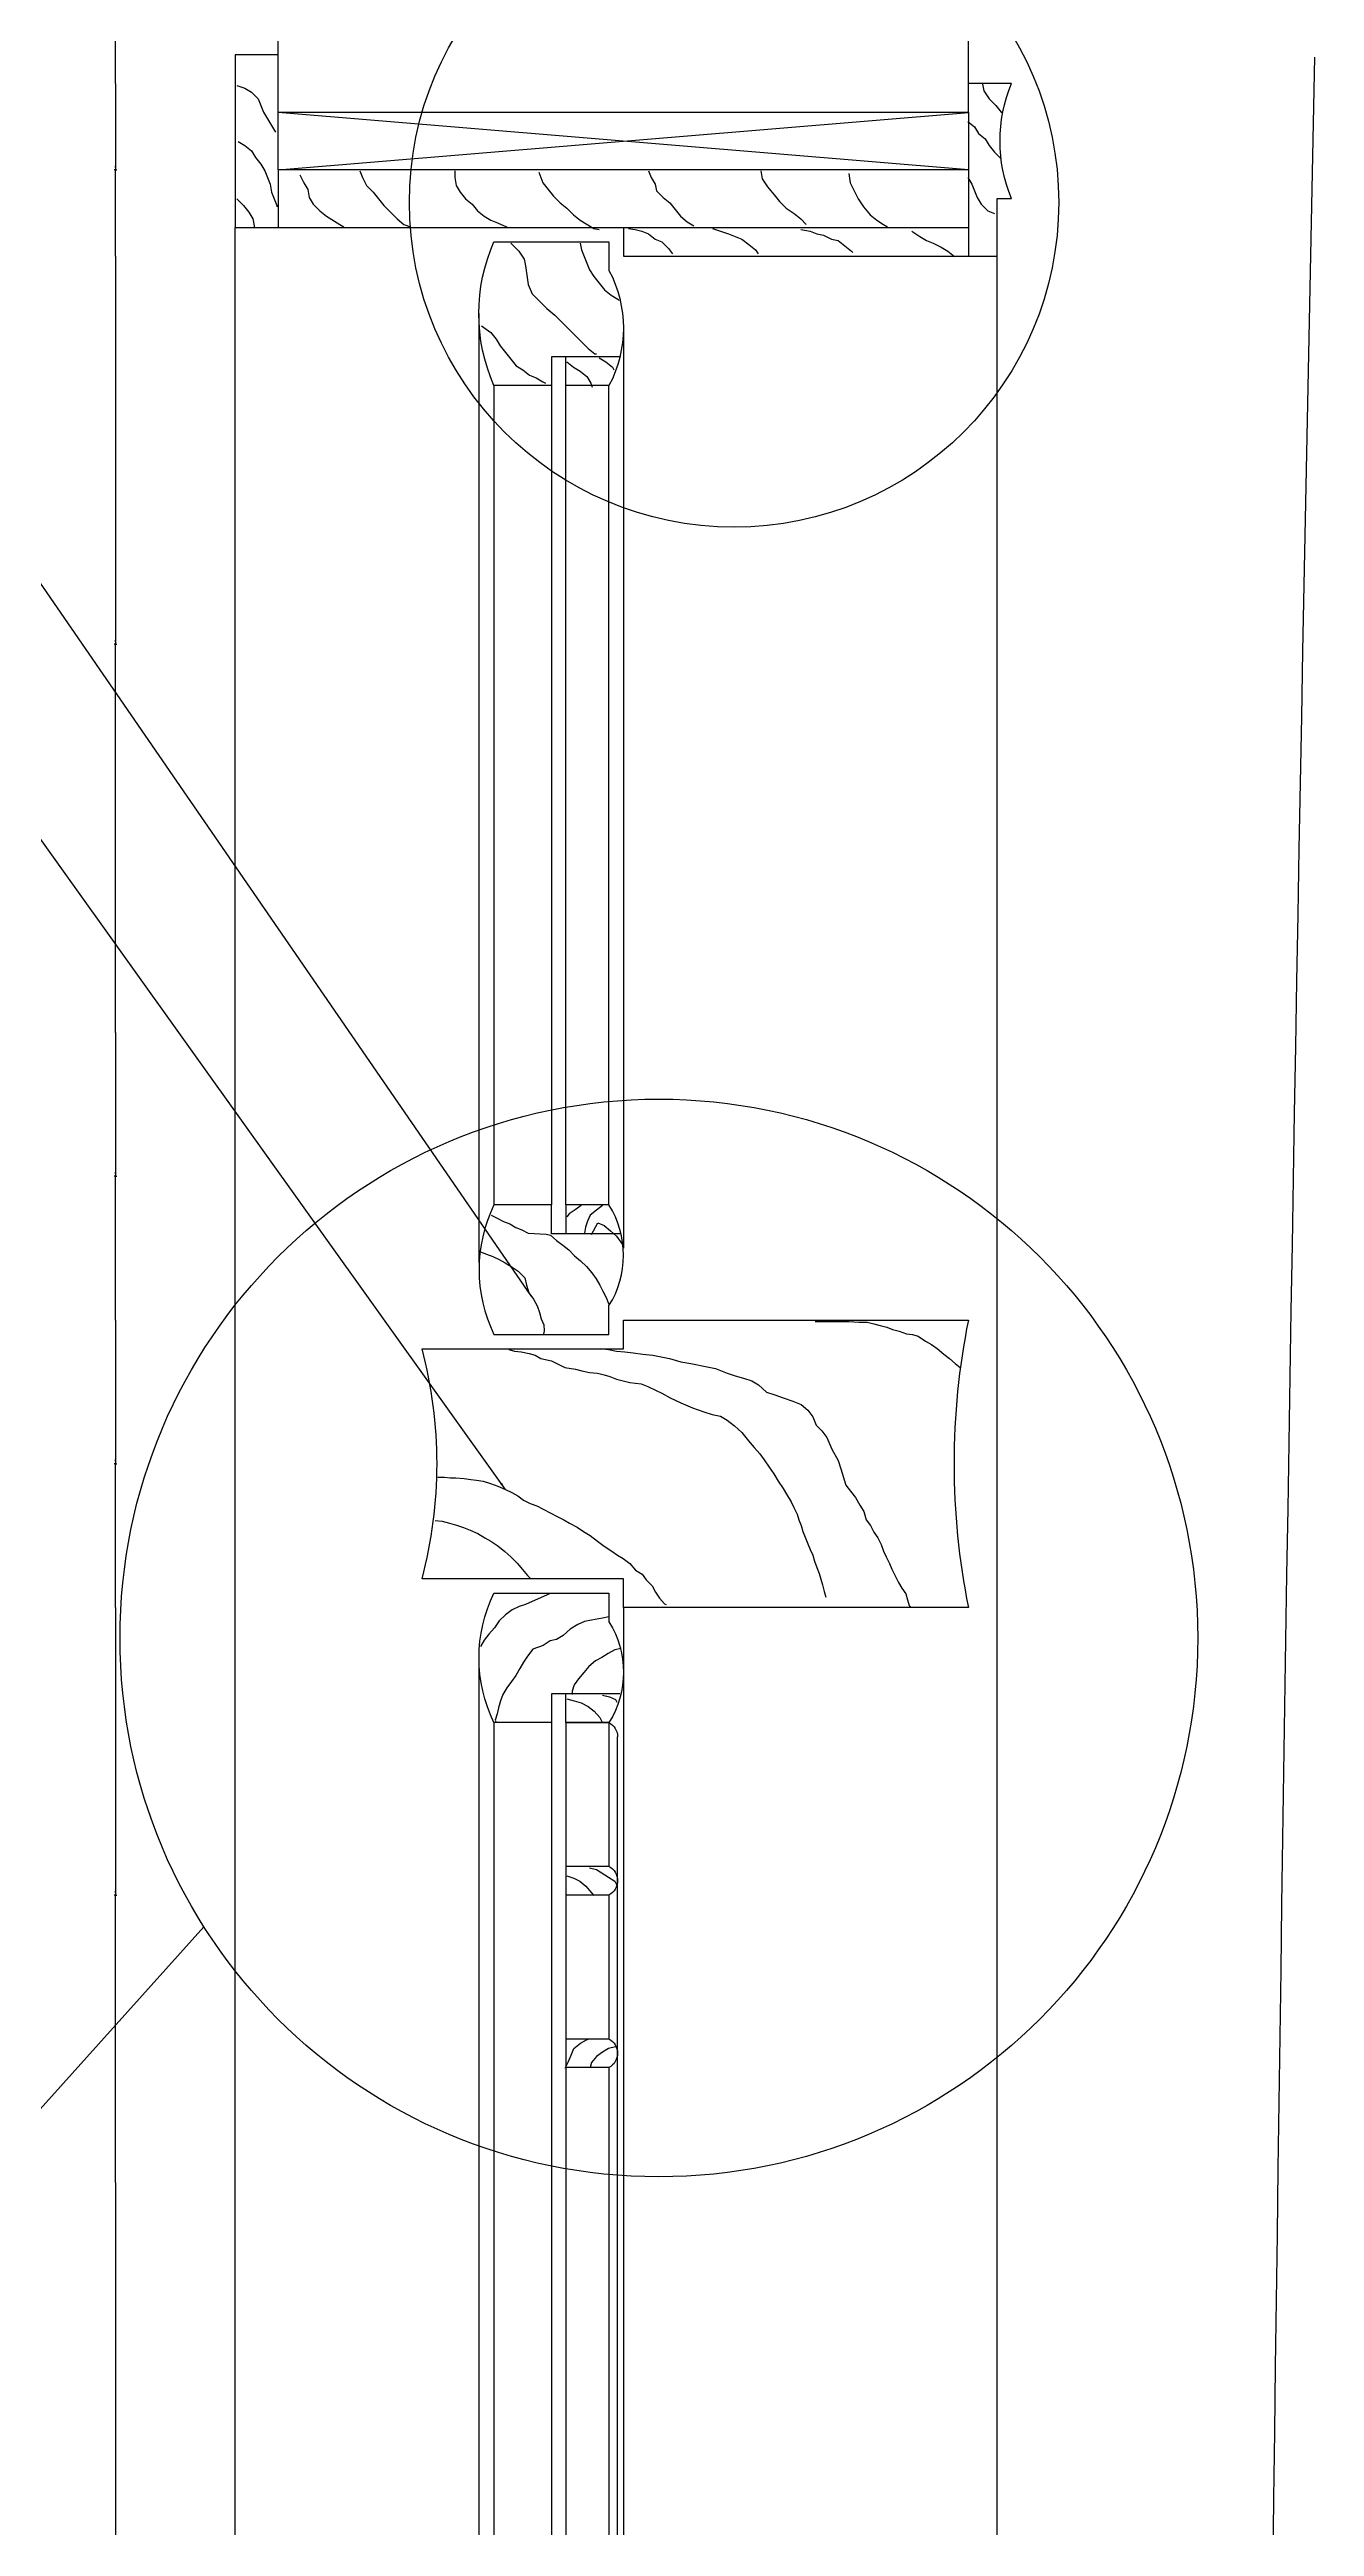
# Model space of a CAD drawing. Header units: metres. Extents: x 196 to 5438, y 102 to 7180.
# Drawn here: x 4385 to 4825, y 5025 to 5886 of the extents above; entities that cross this region are included whole.
import ezdxf

# ---------------------------------------------------------------- set-up
doc = ezdxf.new("R2010")
doc.units = ezdxf.units.M
for name, color, linetype in [('2', 2, 'Continuous'), ('3', 3, 'Continuous'), ('4', 4, 'Continuous'), ('7', 7, 'Continuous'), ('BH', 3, 'Continuous'), ('DIM', 3, 'Continuous')]:
    doc.layers.add(name, color=color, linetype=linetype)
doc.dimstyles.get("Standard").update_dxf_attribs({"dimtxt": 2.5, "dimasz": 2.5, "dimexe": 1.25, "dimexo": 0.625, "dimtad": 1, "dimcen": 2.5, "dimazin": 3, "dimtfac": 1, "dimtmove": 0, "dimatfit": 3})

# ---------------------------------------------------------------- blocks, each defined once
blk = doc.blocks.new('*D28')
for p, q in [((4408.19, 5144.16), (4408.19, 4494.16)), ((4407.94, 4494.16), (4407.69, 4494.16)), ((4408.19, 3844.16), (4408.19, 4494.16)), ((4408.19, 4494.16), (4408.19, 4494.16)), ((4408.44, 4494.16), (4408.69, 4494.16))]:
    blk.add_line(p, q)
at = {"layer": 'Defpoints'}
for p in [(4408.19, 5144.16), (4408.19, 4494.16), (4408.19, 3844.16)]:
    blk.add_point(p, dxfattribs=at)
at = {"layer": 'DIM', "insert": (4408.19, 4495.285), "char_height": 1, "attachment_point": 5}
blk.add_mtext('0', dxfattribs=at)
blk = doc.blocks.new('*D49')
for p, q in [((4408.19, 5814.16), (4408.19, 5679.16)), ((4407.94, 5679.16), (4407.69, 5679.16)), ((4408.19, 5544.16), (4408.19, 5679.16)), ((4408.19, 5679.16), (4408.19, 5679.16)), ((4408.44, 5679.16), (4408.69, 5679.16))]:
    blk.add_line(p, q)
at = {"layer": 'Defpoints'}
for p in [(4408.19, 5814.16), (4408.19, 5679.16), (4408.19, 5544.16)]:
    blk.add_point(p, dxfattribs=at)
at = {"layer": 'DIM', "insert": (4408.19, 5680.285), "char_height": 1, "attachment_point": 5}
blk.add_mtext('0', dxfattribs=at)
blk = doc.blocks.new('*D50')
for p, q in [((4408.19, 5544.16), (4408.19, 5494.16)), ((4407.94, 5494.16), (4407.69, 5494.16)), ((4408.19, 5444.16), (4408.19, 5494.16)), ((4408.19, 5494.16), (4408.19, 5494.16)), ((4408.44, 5494.16), (4408.69, 5494.16))]:
    blk.add_line(p, q)
at = {"layer": 'Defpoints'}
for p in [(4408.19, 5544.16), (4408.19, 5494.16), (4408.19, 5444.16)]:
    blk.add_point(p, dxfattribs=at)
at = {"layer": 'DIM', "insert": (4408.19, 5495.285), "char_height": 1, "attachment_point": 5}
blk.add_mtext('0', dxfattribs=at)
blk = doc.blocks.new('*D51')
for p, q in [((4408.19, 5444.16), (4408.19, 5394.16)), ((4407.94, 5394.16), (4407.69, 5394.16)), ((4408.19, 5344.16), (4408.19, 5394.16)), ((4408.19, 5394.16), (4408.19, 5394.16)), ((4408.44, 5394.16), (4408.69, 5394.16))]:
    blk.add_line(p, q)
at = {"layer": 'Defpoints'}
for p in [(4408.19, 5444.16), (4408.19, 5394.16), (4408.19, 5344.16)]:
    blk.add_point(p, dxfattribs=at)
at = {"layer": 'DIM', "insert": (4408.19, 5395.285), "char_height": 1, "attachment_point": 5}
blk.add_mtext('0', dxfattribs=at)
blk = doc.blocks.new('*D52')
for p, q in [((4408.19, 5344.16), (4408.19, 5244.16)), ((4407.94, 5244.16), (4407.69, 5244.16)), ((4408.19, 5144.16), (4408.19, 5244.16)), ((4408.19, 5244.16), (4408.19, 5244.16)), ((4408.44, 5244.16), (4408.69, 5244.16))]:
    blk.add_line(p, q)
at = {"layer": 'Defpoints'}
for p in [(4408.19, 5344.16), (4408.19, 5244.16), (4408.19, 5144.16)]:
    blk.add_point(p, dxfattribs=at)
at = {"layer": 'DIM', "insert": (4408.19, 5245.285), "char_height": 1, "attachment_point": 5}
blk.add_mtext('0', dxfattribs=at)
blk = doc.blocks.new('*D55')
for p, q in [((4408.19, 5934.16), (4408.19, 5904.16)), ((4407.94, 5904.16), (4407.69, 5904.16)), ((4408.19, 5874.16), (4408.19, 5904.16)), ((4408.19, 5904.16), (4408.19, 5904.16)), ((4408.44, 5904.16), (4408.69, 5904.16))]:
    blk.add_line(p, q)
at = {"layer": 'Defpoints'}
for p in [(4408.19, 5934.16), (4408.19, 5904.16), (4408.19, 5874.16)]:
    blk.add_point(p, dxfattribs=at)
at = {"layer": 'DIM', "insert": (4408.19, 5905.285), "char_height": 1, "attachment_point": 5}
blk.add_mtext('0', dxfattribs=at)
blk = doc.blocks.new('*D56')
for p, q in [((4408.19, 5874.16), (4408.19, 5844.16)), ((4407.94, 5844.16), (4407.69, 5844.16)), ((4408.19, 5814.16), (4408.19, 5844.16)), ((4408.19, 5844.16), (4408.19, 5844.16)), ((4408.44, 5844.16), (4408.69, 5844.16))]:
    blk.add_line(p, q)
at = {"layer": 'Defpoints'}
for p in [(4408.19, 5874.16), (4408.19, 5844.16), (4408.19, 5814.16)]:
    blk.add_point(p, dxfattribs=at)
at = {"layer": 'DIM', "insert": (4408.19, 5845.285), "char_height": 1, "attachment_point": 5}
blk.add_mtext('0', dxfattribs=at)

msp = doc.modelspace()

# ---------------------------------------------------------------- hatches: boundary and pattern name
at = {"layer": 'BH'}
h = msp.add_hatch(dxfattribs=at)
h.set_pattern_fill('ANSI31', scale=500)
h.paths.add_polyline_path([(4704.81, 6144.16), (4478.05, 6144.16, -0.17), (4536.23, 5904.69, -0.45), (4704.81, 5910.95)])
h.paths.add_polyline_path([(4478.05, 6144.16), (4464.81, 6144.16), (4464.81, 5864.16), (4514.84, 5864.16, -0.1), (4536.23, 5904.69, 0.17)])
h.paths.add_polyline_path([(4704.81, 5864.16), (4704.81, 5910.95, 0.58), (4514.84, 5864.16)])

# ---------------------------------------------------------------- linework, layer by layer
at = {"layer": '2'}
for p, q in [((4464.81, 5864.16), (4464.81, 6144.16)), ((4704.81, 5864.16), (4704.81, 6144.16)), ((4704.81, 5864.16), (4464.81, 5864.16))]:
    msp.add_line(p, q, dxfattribs=at)
at = {"layer": '3'}
for p, q in [((4559.81, 5769.16), (4559.81, 5484.16)), ((4564.81, 5484.16), (4564.81, 5769.16)), ((4559.81, 5304.16), (4559.81, 3884.16)), ((4564.81, 5304.16), (4564.81, 3884.16)), ((4579.81, 5304.16), (4579.81, 5254.16)), ((4579.81, 5244.16), (4579.81, 5194.16)), ((4579.81, 5184.16), (4579.81, 4719.16))]:
    msp.add_line(p, q, dxfattribs=at)
msp.add_arc((105577.31, 3772.85), 100774.25, 178.8, 180.47, dxfattribs=at)
at = {"layer": '4'}
for p, q in [((4464.81, 5844.16), (4464.81, 5824.16)), ((4704.81, 5844.16), (4704.81, 5814.16)), ((4449.81, 3814.16), (4449.81, 5824.16)), ((4714.81, 3844.16), (4714.81, 5814.16)), ((4539.81, 5769.16), (4539.81, 5484.16)), ((4579.81, 5484.16), (4579.81, 5769.16)), ((4539.81, 5304.16), (4539.81, 3884.16))]:
    msp.add_line(p, q, dxfattribs=at)
for points in [[(4464.81, 5884.16), (4449.81, 5884.16), (4449.81, 5824.16), (4584.81, 5824.16), (4584.81, 5814.16), (4704.81, 5814.16), (4714.81, 5814.16), (4714.81, 5834.16), (4719.81, 5834.16, -0.2), (4719.81, 5874.16), (4704.81, 5874.16)], [(4583.62, 5779.16), (4559.81, 5779.16), (4559.81, 5769.16), (4539.81, 5769.16, -0.21), (4539.81, 5819.16), (4579.81, 5819.16), (4579.81, 5809.16, -0.25), (4579.81, 5769.16), (4564.81, 5769.16), (4564.81, 5779.16)], [(4583.62, 5474.16), (4559.81, 5474.16), (4559.81, 5484.16), (4539.81, 5484.16, 0.23), (4539.81, 5439.16), (4579.81, 5439.16), (4579.81, 5449.16, 0.29), (4579.81, 5484.16), (4564.81, 5484.16), (4564.81, 5474.16)], [(4583.62, 5314.16), (4559.81, 5314.16), (4559.81, 5304.16), (4539.81, 5304.16, -0.23), (4539.81, 5349.16), (4579.81, 5349.16), (4579.81, 5339.16, -0.29), (4579.81, 5304.16), (4564.81, 5304.16), (4564.81, 5314.16)], [(4564.81, 5254.16), (4579.81, 5254.16, -0.6), (4579.81, 5244.16), (4564.81, 5244.16)], [(4564.81, 5194.16), (4579.81, 5194.16, -0.6), (4579.81, 5184.16), (4564.81, 5184.16)]]:
    msp.add_lwpolyline(points, format="xyb", dxfattribs=at)
msp.add_lwpolyline([(4704.81, 5864.16), (4704.81, 5844.16), (4464.81, 5844.16), (4464.81, 5864.16)], dxfattribs=at)
msp.add_lwpolyline([(4514.81, 5434.16), (4584.81, 5434.16), (4584.81, 5444.16), (4704.81, 5444.16, 0.1), (4704.81, 5344.16), (4584.81, 5344.16), (4584.81, 5354.16), (4514.81, 5354.16, 0.13)], format="xyb", close=True, dxfattribs=at)
at = {"layer": '7'}
for p, q in [((4584.81, 5824.16), (4704.81, 5824.16)), ((4534.61, 5794.16), (4534.61, 5464.16)), ((4584.81, 5789.16), (4584.81, 5469.16)), ((4584.81, 5344.16), (4584.81, 3844.16)), ((4534.61, 5329.16), (4534.61, 3864.16))]:
    msp.add_line(p, q, dxfattribs=at)
msp.add_lwpolyline([(4564.81, 5304.16), (4579.81, 5304.16, -0.28), (4582.82, 5299.16, -0.28)], format="xyb", dxfattribs=at)
msp.add_lwpolyline([(4582.82, 3889.16), (4582.82, 5299.16)], dxfattribs=at)
at = {"layer": 'BH'}
for p, q in [((4450.41, 5873.51), (4453.2, 5872.58)), ((4453.2, 5872.58), (4455.52, 5871.19)), ((4455.52, 5871.19), (4457.84, 5868.87)), ((4457.84, 5868.87), (4458.77, 5866.55)), ((4458.77, 5866.55), (4459.7, 5864.22)), ((4709.72, 5873.98), (4710.19, 5871.65)), ((4710.19, 5871.65), (4712.05, 5868.87)), ((4712.05, 5868.87), (4714.37, 5866.55)), ((4714.37, 5866.55), (4716.23, 5864.22)), ((4459.7, 5864.22), (4461.1, 5861.9)), ((4461.1, 5861.9), (4463.88, 5857.26)), ((4704.61, 5860.97), (4706.94, 5859.11)), ((4706.94, 5859.11), (4708.33, 5856.79)), ((4716.23, 5864.22), (4716.69, 5863.95)), ((4450.87, 5854.01), (4453.2, 5852.61)), ((4453.2, 5852.61), (4455.52, 5850.76)), ((4455.52, 5850.76), (4456.91, 5848.43)), ((4708.33, 5856.79), (4710.65, 5854.94)), ((4710.65, 5854.94), (4712.05, 5852.61)), ((4712.05, 5852.61), (4713.91, 5850.29)), ((4713.91, 5850.29), (4716.23, 5847.97)), ((4456.91, 5848.43), (4458.77, 5846.11)), ((4458.77, 5846.11), (4460.17, 5843.79)), ((4460.17, 5843.79), (4461.1, 5841.47)), ((4461.1, 5841.47), (4462.03, 5839.15)), ((4472.25, 5842.4), (4473.64, 5839.61)), ((4493.16, 5843.79), (4494.09, 5841.47)), ((4494.09, 5841.47), (4495.49, 5838.68)), ((4526.16, 5843.79), (4526.16, 5841.47)), ((4526.16, 5841.47), (4526.62, 5838.68)), ((4555.44, 5843.33), (4556.83, 5839.61)), ((4593.54, 5843.79), (4594.47, 5841.47)), ((4594.47, 5841.47), (4595.87, 5839.15)), ((4632.58, 5843.79), (4633.04, 5841)), ((4633.04, 5841), (4634.9, 5838.22)), ((4663.25, 5842.86), (4663.72, 5839.61)), ((4704.61, 5841.47), (4706.01, 5839.15)), ((4450.41, 5834.04), (4452.73, 5831.72)), ((4462.03, 5839.15), (4462.49, 5836.36)), ((4462.49, 5836.36), (4463.42, 5834.04)), ((4463.42, 5834.04), (4464.35, 5831.72)), ((4473.64, 5839.61), (4475.04, 5837.29)), ((4475.04, 5837.29), (4475.5, 5834.5)), ((4475.5, 5834.5), (4476.9, 5832.18)), ((4476.9, 5832.18), (4479.22, 5829.86)), ((4495.49, 5838.68), (4497.81, 5836.36)), ((4497.81, 5836.36), (4499.67, 5834.04)), ((4499.67, 5834.04), (4501.53, 5831.72)), ((4526.62, 5838.68), (4528.02, 5836.36)), ((4528.02, 5836.36), (4529.88, 5834.04)), ((4529.88, 5834.04), (4532.2, 5832.18)), ((4532.2, 5832.18), (4534.06, 5829.86)), ((4556.83, 5839.61), (4558.69, 5837.29)), ((4558.69, 5837.29), (4560.55, 5834.97)), ((4560.55, 5834.97), (4562.87, 5832.64)), ((4562.87, 5832.64), (4565.19, 5830.79)), ((4595.87, 5839.15), (4596.33, 5836.82)), ((4596.33, 5836.82), (4598.65, 5834.5)), ((4598.65, 5834.5), (4600.98, 5832.64)), ((4600.98, 5832.64), (4602.84, 5830.32)), ((4634.9, 5838.22), (4637.23, 5835.43)), ((4637.23, 5835.43), (4639.09, 5833.11)), ((4639.09, 5833.11), (4641.41, 5830.79)), ((4663.72, 5839.61), (4665.11, 5836.82)), ((4665.11, 5836.82), (4666.5, 5834.04)), ((4666.5, 5834.04), (4668.36, 5831.25)), ((4706.01, 5839.15), (4707.87, 5834.5)), ((4707.87, 5834.5), (4709.26, 5832.18)), ((4709.26, 5832.18), (4711.58, 5829.86)), ((4452.73, 5831.72), (4454.59, 5829.39)), ((4454.59, 5829.39), (4455.98, 5827.07)), ((4455.98, 5827.07), (4456.45, 5824.75)), ((4456.45, 5824.75), (4456.45, 5824.29)), ((4464.35, 5831.72), (4464.35, 5831.25)), ((4479.22, 5829.86), (4481.54, 5828)), ((4481.54, 5828), (4486.19, 5825.21)), ((4486.19, 5825.21), (4487.59, 5824.29)), ((4501.53, 5831.72), (4503.85, 5829.39)), ((4503.85, 5829.39), (4506.17, 5827.07)), ((4506.17, 5827.07), (4508.5, 5825.21)), ((4508.5, 5825.21), (4510.82, 5824.29)), ((4534.06, 5829.86), (4536.38, 5828)), ((4536.38, 5828), (4538.71, 5826.61)), ((4538.71, 5826.61), (4541.03, 5825.68)), ((4541.03, 5825.68), (4543.35, 5824.75)), ((4543.35, 5824.75), (4544.28, 5824.29)), ((4565.19, 5830.79), (4567.52, 5828.47)), ((4567.52, 5828.47), (4569.84, 5826.61)), ((4569.84, 5826.61), (4574.49, 5823.82)), ((4574.49, 5823.82), (4576.35, 5823.36)), ((4586.57, 5823.82), (4588.9, 5823.36)), ((4588.9, 5823.36), (4591.22, 5822.89)), ((4602.84, 5830.32), (4604.7, 5828)), ((4604.7, 5828), (4607.02, 5826.14)), ((4607.02, 5826.14), (4609.34, 5824.75)), ((4615.85, 5823.82), (4618.64, 5822.89)), ((4641.41, 5830.79), (4644.2, 5828.93)), ((4644.2, 5828.93), (4646.52, 5827.07)), ((4646.52, 5827.07), (4648.38, 5825.21)), ((4646.52, 5823.36), (4649.77, 5822.89)), ((4668.36, 5831.25), (4670.69, 5828.47)), ((4670.69, 5828.47), (4673.01, 5826.61)), ((4673.01, 5826.61), (4675.33, 5825.21)), ((4675.33, 5825.21), (4676.73, 5824.29)), ((4711.58, 5829.86), (4713.91, 5828.93)), ((4545.68, 5818.71), (4548.46, 5815.93)), ((4548.46, 5815.93), (4550.32, 5813.14)), ((4569.84, 5818.71), (4570.31, 5816.39)), ((4570.31, 5816.39), (4572.17, 5811.75)), ((4591.22, 5822.89), (4593.54, 5821.96)), ((4593.54, 5821.96), (4595.87, 5820.11)), ((4595.87, 5820.11), (4598.19, 5819.18)), ((4598.19, 5819.18), (4600.51, 5816.86)), ((4600.51, 5816.86), (4601.91, 5815)), ((4618.64, 5822.89), (4621.43, 5821.96)), ((4621.43, 5821.96), (4623.75, 5821.03)), ((4623.75, 5821.03), (4626.07, 5820.11)), ((4626.07, 5820.11), (4628.4, 5818.25)), ((4628.4, 5818.25), (4630.72, 5816.39)), ((4630.72, 5816.39), (4631.65, 5815)), ((4649.77, 5822.89), (4652.1, 5821.96)), ((4652.1, 5821.96), (4654.42, 5821.5)), ((4654.42, 5821.5), (4657.21, 5820.11)), ((4657.21, 5820.11), (4659.53, 5819.64)), ((4659.53, 5819.64), (4661.86, 5817.78)), ((4661.86, 5817.78), (4664.18, 5815.93)), ((4664.18, 5815.93), (4664.65, 5815.46)), ((4685.09, 5822.89), (4687.88, 5821.03)), ((4687.88, 5821.03), (4690.21, 5819.64)), ((4690.21, 5819.64), (4692.53, 5818.71)), ((4692.53, 5818.71), (4695.32, 5817.32)), ((4695.32, 5817.32), (4697.64, 5815.93)), ((4697.64, 5815.93), (4699.96, 5814.07)), ((4550.32, 5813.14), (4550.79, 5810.82)), ((4550.79, 5810.82), (4551.72, 5804.32)), ((4572.17, 5811.75), (4573.09, 5809.43)), ((4573.09, 5809.43), (4574.49, 5807.1)), ((4574.49, 5807.1), (4576.35, 5804.78)), ((4551.72, 5804.32), (4553.11, 5801.07)), ((4553.11, 5801.07), (4555.9, 5798.28)), ((4555.9, 5798.28), (4558.22, 5795.96)), ((4576.35, 5804.78), (4578.21, 5802.46)), ((4578.21, 5802.46), (4580.53, 5800.6)), ((4580.53, 5800.6), (4582.85, 5799.21)), ((4582.85, 5799.21), (4583.32, 5798.74)), ((4535.45, 5789.92), (4538.71, 5787.6)), ((4558.22, 5795.96), (4561.01, 5793.64)), ((4561.01, 5793.64), (4567.98, 5786.67)), ((4538.71, 5787.6), (4540.56, 5785.28)), ((4540.56, 5785.28), (4541.96, 5782.96)), ((4541.96, 5782.96), (4543.82, 5780.63)), ((4543.82, 5780.63), (4545.68, 5778.31)), ((4567.98, 5786.67), (4570.31, 5784.35)), ((4570.31, 5784.35), (4572.63, 5782.03)), ((4572.63, 5782.03), (4574.95, 5780.17)), ((4545.68, 5778.31), (4547.53, 5775.99)), ((4547.53, 5775.99), (4549.86, 5774.6)), ((4549.86, 5774.6), (4552.18, 5772.74)), ((4552.18, 5772.74), (4554.51, 5771.81)), ((4554.51, 5771.81), (4556.83, 5770.42)), ((4565.19, 5777.38), (4567.52, 5775.52)), ((4567.52, 5775.52), (4569.84, 5774.13)), ((4569.84, 5774.13), (4572.17, 5772.27)), ((4572.17, 5772.27), (4573.56, 5769.95)), ((4574.95, 5780.17), (4575.42, 5780.17)), ((4576.35, 5778.78), (4578.67, 5777.38)), ((4578.67, 5777.38), (4581, 5775.52)), ((4581, 5775.52), (4581.46, 5774.6)), ((4556.83, 5770.42), (4557.76, 5769.95)), ((4573.56, 5769.95), (4574.02, 5768.56)), ((4538.85, 5480.64), (4540.93, 5479.53)), ((4540.93, 5479.53), (4543.14, 5478.43)), ((4565.98, 5481.13), (4565.12, 5480.02)), ((4568.06, 5482.48), (4565.98, 5481.13)), ((4570.15, 5483.95), (4568.06, 5482.48)), ((4573.22, 5480.64), (4572.36, 5478.55)), ((4575.43, 5482.35), (4573.22, 5480.64)), ((4577.52, 5483.95), (4575.43, 5482.35)), ((4543.14, 5478.43), (4545.35, 5477.57)), ((4545.35, 5477.57), (4547.44, 5476.34)), ((4547.44, 5476.34), (4549.53, 5475.48)), ((4549.53, 5475.48), (4551.74, 5474.38)), ((4551.74, 5474.38), (4558, 5473.97)), ((4558, 5473.97), (4559.47, 5473.61)), ((4559.47, 5473.61), (4561.56, 5471.77)), ((4561.56, 5471.77), (4563.77, 5470.18)), ((4563.77, 5470.18), (4565.86, 5468.58)), ((4571.62, 5476.46), (4571.26, 5474.38)), ((4571.26, 5474.38), (4571.26, 5474.26)), ((4572.36, 5478.55), (4571.62, 5476.46)), ((4573.71, 5473.89), (4575.92, 5477.91)), ((4575.92, 5477.91), (4578.13, 5477.05)), ((4578.13, 5477.05), (4580.34, 5475.21)), ((4580.34, 5475.21), (4582.43, 5473.37)), ((4582.43, 5473.37), (4583.9, 5471.28)), ((4583.9, 5471.28), (4584.39, 5470.55)), ((4535.17, 5467.85), (4537.25, 5467.11)), ((4537.25, 5467.11), (4539.46, 5466.25)), ((4539.46, 5466.25), (4541.67, 5465.15)), ((4541.67, 5465.15), (4543.76, 5464.05)), ((4543.76, 5464.05), (4546.09, 5462.57)), ((4546.09, 5462.57), (4548.18, 5461.1)), ((4565.86, 5468.58), (4567.82, 5466.5)), ((4567.82, 5466.5), (4569.91, 5464.78)), ((4569.91, 5464.78), (4571.99, 5462.82)), ((4571.99, 5462.82), (4573.83, 5460.61)), ((4548.18, 5461.1), (4550.51, 5458.77)), ((4550.51, 5458.77), (4551.12, 5456.32)), ((4551.12, 5456.32), (4551.98, 5453.62)), ((4551.98, 5453.62), (4553.58, 5451.41)), ((4573.83, 5460.61), (4575.31, 5458.53)), ((4575.31, 5458.53), (4576.66, 5456.32)), ((4576.66, 5456.32), (4577.64, 5454.23)), ((4577.64, 5454.23), (4578.87, 5452.02)), ((4553.58, 5451.41), (4554.81, 5449.08)), ((4554.81, 5449.08), (4555.67, 5446.75)), ((4555.67, 5446.75), (4556.28, 5444.54)), ((4556.28, 5444.54), (4557.14, 5442.46)), ((4578.87, 5452.02), (4579.6, 5449.94)), ((4579.6, 5449.94), (4579.73, 5449.82)), ((4557.26, 5440.37), (4557.02, 5439.27)), ((4557.14, 5442.46), (4557.26, 5440.37)), ((4651.53, 5443.67), (4663.28, 5443.67)), ((4663.28, 5443.67), (4666.72, 5443.39)), ((4666.72, 5443.39), (4669.59, 5443.39)), ((4669.59, 5443.39), (4671.88, 5442.82)), ((4671.88, 5442.82), (4674.17, 5442.24)), ((4674.17, 5442.24), (4676.46, 5441.67)), ((4676.46, 5441.67), (4678.47, 5440.81)), ((4678.47, 5440.81), (4680.76, 5440.24)), ((4680.76, 5440.24), (4683.34, 5439.38)), ((4683.34, 5439.38), (4685.35, 5439.09)), ((4685.35, 5439.09), (4687.35, 5438.52)), ((4687.35, 5438.52), (4689.93, 5436.8)), ((4689.93, 5436.8), (4691.94, 5435.66)), ((4691.94, 5435.66), (4693.94, 5434.22)), ((4544.93, 5433.94), (4546.93, 5433.37)), ((4546.93, 5433.37), (4549.22, 5433.08)), ((4549.22, 5433.08), (4552.09, 5432.51)), ((4552.09, 5432.51), (4554.1, 5431.93)), ((4554.1, 5431.93), (4556.1, 5430.79)), ((4556.1, 5430.79), (4559.83, 5429.93)), ((4559.83, 5429.93), (4564.41, 5427.64)), ((4564.41, 5427.64), (4568.14, 5427.07)), ((4568.14, 5427.07), (4570.43, 5426.49)), ((4576.74, 5434.22), (4579.6, 5433.94)), ((4579.6, 5433.94), (4582.47, 5433.37)), ((4582.47, 5433.37), (4585.33, 5433.08)), ((4585.33, 5433.08), (4588.2, 5432.79)), ((4588.2, 5432.79), (4591.64, 5432.22)), ((4591.64, 5432.22), (4595.08, 5431.93)), ((4595.08, 5431.93), (4597.94, 5431.36)), ((4597.94, 5431.36), (4600.81, 5430.79)), ((4600.81, 5430.79), (4604.82, 5429.64)), ((4604.82, 5429.64), (4608.26, 5429.07)), ((4608.26, 5429.07), (4613.99, 5427.92)), ((4613.99, 5427.92), (4616.86, 5427.35)), ((4616.86, 5427.35), (4620.87, 5425.63)), ((4693.94, 5434.22), (4696.24, 5432.22)), ((4696.24, 5432.22), (4698.24, 5430.79)), ((4698.24, 5430.79), (4700.25, 5429.07)), ((4700.25, 5429.07), (4701.97, 5427.64)), ((4570.43, 5426.49), (4573.01, 5425.92)), ((4573.01, 5425.92), (4575.88, 5425.63)), ((4575.88, 5425.63), (4578.17, 5425.06)), ((4578.17, 5425.06), (4580.17, 5424.49)), ((4580.17, 5424.49), (4582.47, 5423.63)), ((4582.47, 5423.63), (4587.05, 5422.48)), ((4587.05, 5422.48), (4591.06, 5421.91)), ((4591.06, 5421.91), (4593.36, 5421.05)), ((4593.36, 5421.05), (4596.22, 5419.62)), ((4596.22, 5419.62), (4598.23, 5418.76)), ((4598.23, 5418.76), (4601.09, 5417.04)), ((4620.87, 5425.63), (4623.73, 5424.77)), ((4623.73, 5424.77), (4626.6, 5423.92)), ((4626.6, 5423.92), (4629.47, 5423.06)), ((4629.47, 5423.06), (4631.76, 5421.62)), ((4631.76, 5421.62), (4634.62, 5419.05)), ((4634.62, 5419.05), (4637.49, 5418.19)), ((4601.09, 5417.04), (4604.82, 5415.32)), ((4604.82, 5415.32), (4608.83, 5413.61)), ((4608.83, 5413.61), (4612.84, 5412.17)), ((4612.84, 5412.17), (4615.71, 5411.31)), ((4615.71, 5411.31), (4618.58, 5410.74)), ((4618.58, 5410.74), (4620.87, 5409.31)), ((4637.49, 5418.19), (4640.36, 5417.04)), ((4640.36, 5417.04), (4643.79, 5415.9)), ((4643.79, 5415.9), (4646.66, 5414.75)), ((4646.66, 5414.75), (4648.95, 5412.75)), ((4648.95, 5412.75), (4650.67, 5410.46)), ((4650.67, 5410.46), (4651.82, 5407.59)), ((4620.87, 5409.31), (4623.45, 5407.31)), ((4623.45, 5407.31), (4626.03, 5405.01)), ((4626.03, 5405.01), (4628.32, 5402.15)), ((4628.32, 5402.15), (4630.33, 5399.86)), ((4651.82, 5407.59), (4653.82, 5405.59)), ((4653.82, 5405.59), (4655.54, 5403.3)), ((4655.54, 5403.3), (4657.26, 5399.29)), ((4630.33, 5399.86), (4632.33, 5397.57)), ((4632.33, 5397.57), (4633.76, 5395.56)), ((4633.76, 5395.56), (4635.48, 5392.99)), ((4635.48, 5392.99), (4637.2, 5390.7)), ((4657.26, 5399.29), (4659.56, 5395.28)), ((4659.56, 5395.28), (4660.42, 5392.41)), ((4520.28, 5389.55), (4522.57, 5389.55)), ((4522.57, 5389.55), (4524.58, 5389.26)), ((4524.58, 5389.26), (4526.59, 5389.26)), ((4526.59, 5389.26), (4529.45, 5388.98)), ((4529.45, 5388.98), (4531.74, 5388.69)), ((4531.74, 5388.69), (4533.75, 5388.41)), ((4533.75, 5388.41), (4536.04, 5388.12)), ((4536.04, 5388.12), (4538.62, 5387.26)), ((4538.62, 5387.26), (4541.2, 5386.4)), ((4541.2, 5386.4), (4543.78, 5385.26)), ((4543.78, 5385.26), (4546.07, 5384.11)), ((4546.07, 5384.11), (4548.08, 5382.96)), ((4637.2, 5390.7), (4638.64, 5388.12)), ((4638.64, 5388.12), (4640.36, 5385.54)), ((4640.36, 5385.54), (4641.5, 5383.54)), ((4660.42, 5392.41), (4662.13, 5386.69)), ((4662.13, 5386.69), (4663.85, 5384.68)), ((4663.85, 5384.68), (4665.57, 5382.39)), ((4548.08, 5382.96), (4550.08, 5381.53)), ((4550.08, 5381.53), (4552.38, 5380.39)), ((4552.38, 5380.39), (4554.67, 5379.53)), ((4554.67, 5379.53), (4556.96, 5378.38)), ((4556.96, 5378.38), (4559.54, 5376.95)), ((4559.54, 5376.95), (4561.83, 5375.81)), ((4561.83, 5375.81), (4564.13, 5374.66)), ((4641.5, 5383.54), (4643.22, 5380.96)), ((4643.22, 5380.96), (4644.08, 5378.96)), ((4644.08, 5378.96), (4645.23, 5376.66)), ((4645.23, 5376.66), (4645.8, 5374.66)), ((4665.57, 5382.39), (4667.01, 5379.81)), ((4667.01, 5379.81), (4668.44, 5377.52)), ((4668.44, 5377.52), (4669.3, 5374.66)), ((4519.38, 5374.44), (4521.77, 5374.2)), ((4521.77, 5374.2), (4524.41, 5373.48)), ((4524.41, 5373.48), (4526.8, 5372.76)), ((4526.8, 5372.76), (4529.2, 5372.04)), ((4529.2, 5372.04), (4531.59, 5371.09)), ((4531.59, 5371.09), (4534.23, 5369.89)), ((4534.23, 5369.89), (4536.62, 5368.45)), ((4536.62, 5368.45), (4538.78, 5367.26)), ((4538.78, 5367.26), (4541.17, 5365.58)), ((4564.13, 5374.66), (4566.13, 5373.51)), ((4566.13, 5373.51), (4568.71, 5372.08)), ((4568.71, 5372.08), (4571, 5370.65)), ((4571, 5370.65), (4573.3, 5369.22)), ((4573.3, 5369.22), (4575.88, 5367.21)), ((4575.88, 5367.21), (4578.17, 5365.5)), ((4645.8, 5374.66), (4646.66, 5372.66)), ((4646.66, 5372.66), (4647.23, 5370.65)), ((4647.23, 5370.65), (4648.09, 5368.65)), ((4648.09, 5368.65), (4648.95, 5366.36)), ((4669.3, 5374.66), (4670.73, 5372.66)), ((4670.73, 5372.66), (4671.88, 5370.36)), ((4671.88, 5370.36), (4673.31, 5368.36)), ((4673.31, 5368.36), (4674.46, 5366.07)), ((4541.17, 5365.58), (4543.57, 5363.67)), ((4543.57, 5363.67), (4545.72, 5361.75)), ((4545.72, 5361.75), (4547.88, 5359.6)), ((4547.88, 5359.6), (4549.79, 5357.44)), ((4578.17, 5365.5), (4580.75, 5363.78)), ((4580.75, 5363.78), (4582.75, 5362.35)), ((4582.75, 5362.35), (4584.76, 5361.2)), ((4584.76, 5361.2), (4587.05, 5359.48)), ((4587.05, 5359.48), (4589.06, 5357.19)), ((4648.95, 5366.36), (4649.81, 5364.35)), ((4649.81, 5364.35), (4650.67, 5362.35)), ((4650.67, 5362.35), (4651.24, 5360.34)), ((4651.24, 5360.34), (4652.1, 5358.05)), ((4674.46, 5366.07), (4675.32, 5363.78)), ((4675.32, 5363.78), (4676.18, 5361.77)), ((4676.18, 5361.77), (4677.32, 5359.48)), ((4677.32, 5359.48), (4678.18, 5357.48)), ((4549.79, 5357.44), (4551.47, 5355.29)), ((4551.47, 5355.29), (4552.67, 5354.09)), ((4589.06, 5357.19), (4591.35, 5355.76)), ((4591.35, 5355.76), (4592.78, 5353.76)), ((4592.78, 5353.76), (4594.79, 5351.75)), ((4594.79, 5351.75), (4595.94, 5349.46)), ((4652.1, 5358.05), (4652.96, 5356.05)), ((4652.96, 5356.05), (4653.54, 5354.04)), ((4653.54, 5354.04), (4654.11, 5352.04)), ((4654.11, 5352.04), (4654.68, 5349.75)), ((4654.68, 5349.75), (4655.26, 5347.74)), ((4678.18, 5357.48), (4680.48, 5352.9)), ((4680.48, 5352.9), (4681.62, 5350.89)), ((4681.62, 5350.89), (4683.05, 5348.89)), ((4543.81, 5341.65), (4541.65, 5339.5)), ((4546.2, 5343.33), (4543.81, 5341.65)), ((4548.6, 5344.52), (4546.2, 5343.33)), ((4550.75, 5345.24), (4548.6, 5344.52)), ((4559.37, 5349.07), (4550.75, 5345.24)), ((4579.73, 5340.93), (4577.57, 5340.45)), ((4595.94, 5349.46), (4597.37, 5347.46)), ((4597.37, 5347.46), (4599.09, 5345.45)), ((4599.09, 5345.45), (4599.66, 5345.16)), ((4683.05, 5348.89), (4683.63, 5346.88)), ((4683.63, 5346.88), (4684.2, 5344.88)), ((4684.2, 5344.88), (4684.77, 5344.31)), ((4536.38, 5332.8), (4535.19, 5330.64)), ((4538.06, 5334.95), (4536.38, 5332.8)), ((4539.98, 5337.1), (4538.06, 5334.95)), ((4541.65, 5339.5), (4539.98, 5337.1)), ((4559.37, 5332.63), (4556.98, 5330.92)), ((4561.53, 5333.04), (4559.37, 5332.63)), ((4563.92, 5334.47), (4561.53, 5333.04)), ((4566.32, 5336.62), (4563.92, 5334.47)), ((4568.95, 5338.3), (4566.32, 5336.62)), ((4571.35, 5339.26), (4568.95, 5338.3)), ((4573.74, 5339.74), (4571.35, 5339.26)), ((4577.57, 5340.45), (4573.74, 5339.74)), ((4550.03, 5325.11), (4548.84, 5322.96)), ((4551.47, 5327.27), (4550.03, 5325.11)), ((4553.39, 5329.66), (4551.47, 5327.27)), ((4556.98, 5330.92), (4553.39, 5329.66)), ((4572.78, 5323.68), (4571.11, 5321.52)), ((4575.18, 5325.59), (4572.78, 5323.68)), ((4577.33, 5326.79), (4575.18, 5325.59)), ((4579.49, 5328.22), (4577.33, 5326.79)), ((4581.89, 5329.42), (4579.49, 5328.22)), ((4584.04, 5329.9), (4581.89, 5329.42)), ((4544.29, 5316.26), (4542.85, 5313.87)), ((4545.96, 5318.41), (4544.29, 5316.26)), ((4547.4, 5320.57), (4545.96, 5318.41)), ((4548.84, 5322.96), (4547.4, 5320.57)), ((4567.76, 5317.22), (4567.04, 5315.06)), ((4567.04, 5315.06), (4567.04, 5313.87)), ((4569.19, 5319.37), (4567.76, 5317.22)), ((4571.11, 5321.52), (4569.19, 5319.37)), ((4540.93, 5307.16), (4540.22, 5305.01)), ((4541.41, 5309.32), (4540.93, 5307.16)), ((4542.13, 5311.71), (4541.41, 5309.32)), ((4542.85, 5313.87), (4542.13, 5311.71)), ((4565.12, 5312.43), (4567.76, 5311.71)), ((4567.76, 5311.71), (4570.15, 5310.99)), ((4570.15, 5310.99), (4572.55, 5309.8)), ((4572.55, 5309.8), (4574.7, 5308.12)), ((4574.7, 5308.12), (4576.62, 5305.97)), ((4577.57, 5313.63), (4579.97, 5313.15)), ((4579.97, 5313.15), (4582.12, 5312.19)), ((4582.12, 5312.19), (4582.6, 5311.23)), ((4540.22, 5305.01), (4540.45, 5304.53)), ((4576.62, 5305.97), (4577.33, 5304.53)), ((4565.2, 5250.87), (4567.55, 5250.02)), ((4567.55, 5250.02), (4569.68, 5248.95)), ((4569.68, 5248.95), (4571.81, 5247.25)), ((4571.81, 5247.25), (4573.73, 5244.9)), ((4573.09, 5253.64), (4575.44, 5253)), ((4575.44, 5253), (4579.7, 5250.44)), ((4579.7, 5250.44), (4581.83, 5248.95)), ((4581.83, 5248.95), (4582.47, 5247.89)), ((4573.73, 5244.9), (4574.58, 5244.05)), ((4564.56, 5183.97), (4565.63, 5186.1)), ((4565.63, 5186.1), (4566.7, 5188.44)), ((4566.7, 5188.44), (4567.55, 5190.79)), ((4567.55, 5190.79), (4569.89, 5192.71)), ((4569.89, 5192.71), (4572.03, 5193.77)), ((4572.03, 5193.77), (4572.88, 5194.2)), ((4573.73, 5185.89), (4573.31, 5184.18)), ((4575.44, 5188.02), (4573.73, 5185.89)), ((4577.57, 5189.51), (4575.44, 5188.02)), ((4579.7, 5190.79), (4577.57, 5189.51)), ((4582.05, 5191.43), (4579.7, 5190.79))]:
    msp.add_line(p, q, dxfattribs=at)
at = {"layer": 'DIM'}
msp.add_line((4438.96, 5233.13), (4370.77, 5157.17), dxfattribs=at)
for points in [[(4464.81, 5844.16), (4704.81, 5864.16)], [(4704.81, 5844.16), (4464.81, 5864.16)]]:
    msp.add_lwpolyline(points, dxfattribs=at)
for centre, radius in [((4623.31, 5832.82), 112.91), ((4597.17, 5333.57), 187.4)]:
    msp.add_circle(centre, radius, dxfattribs=at)

# ---------------------------------------------------------------- dimensions: what is measured, and where the dimension line sits
for base, p1, p2, picture, middle in [((4408.19, 5904.16), (4408.19, 5934.16), (4408.19, 5874.16), '*D55', (4408.19, 5905.285)), ((4408.19, 5844.16), (4408.19, 5874.16), (4408.19, 5814.16), '*D56', (4408.19, 5845.285)), ((4408.19, 5679.16), (4408.19, 5814.16), (4408.19, 5544.16), '*D49', (4408.19, 5680.285)), ((4408.19, 5494.16), (4408.19, 5544.16), (4408.19, 5444.16), '*D50', (4408.19, 5495.285)), ((4408.19, 5394.16), (4408.19, 5444.16), (4408.19, 5344.16), '*D51', (4408.19, 5395.285)), ((4408.19, 5244.16), (4408.19, 5344.16), (4408.19, 5144.16), '*D52', (4408.19, 5245.285)), ((4408.19, 4494.16), (4408.19, 5144.16), (4408.19, 3844.16), '*D28', (4408.19, 4495.285))]:
    dim = msp.add_linear_dim(base=base, p1=p1, p2=p2, dimstyle='Standard', dxfattribs=at)
    dim.commit()
    dim.dimension.update_dxf_attribs({"geometry": picture, "text_midpoint": middle})

# ---------------------------------------------------------------- leaders
for points in [[(4552.78, 5452.51), (3918.5, 6373.03), (3882.48, 6373.03)], [(4543.78, 5385.26), (3914.89, 6265.05), (3878.88, 6265.05)]]:
    msp.add_leader(points, dimstyle='Standard', dxfattribs=at)

doc.saveas('drawing.dxf')
